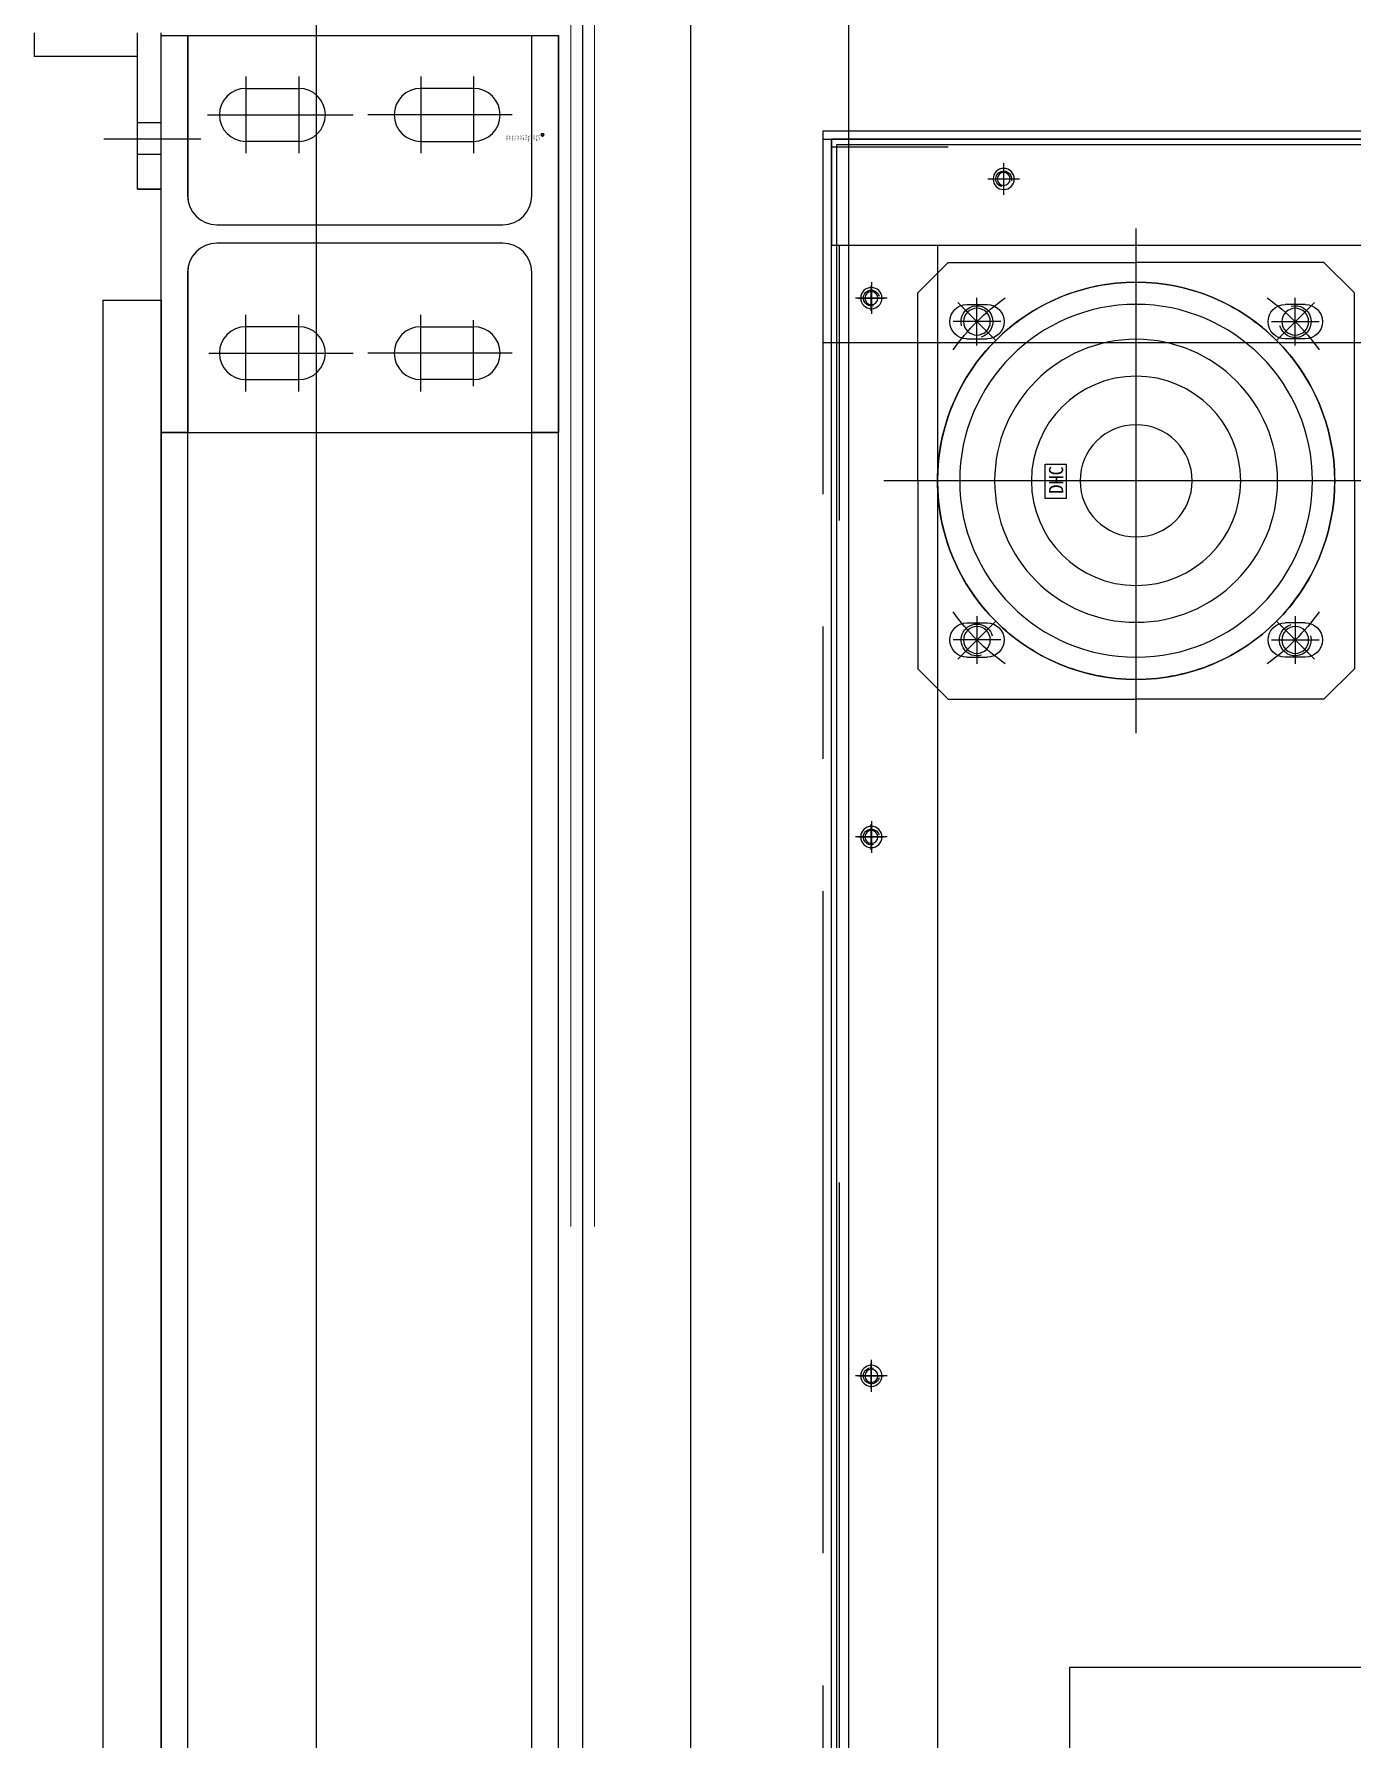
# Model space of a CAD drawing. Header units: millimetres. Extents: x 10462777 to 22643323, y 453826 to 1389191.
# Drawn here: x 11322670 to 11323167, y 601193 to 601837 of the extents above; entities that cross this region are included whole.
import ezdxf
from ezdxf.enums import TextEntityAlignment as Align

# ---------------------------------------------------------------- set-up
doc = ezdxf.new("R2010")
doc.units = ezdxf.units.MM
doc.header["$LTSCALE"] = 200
doc.header["$MEASUREMENT"] = 0
doc.linetypes.add('CENTER', pattern=[2, 1.25, -0.25, 0.25, -0.25])
doc.linetypes.add('HIDDEN', pattern=[3.75, 2.5, -1.25])
doc.layers.get('0').update_dxf_attribs({"linetype": 'CONTINUOUS'})
for name, color, linetype in [('1 Center', 1, 'CENTER'), ('3 Hidden', 3, 'HIDDEN'), ('7', 7, 'CONTINUOUS'), ('BOM', 6, 'CONTINUOUS'), ('C', 1, 'CENTER'), ('CENTER', 1, 'CONTINUOUS'), ('THIN', 3, 'CONTINUOUS')]:
    doc.layers.add(name, color=color, linetype=linetype)
doc.layers.add('AM_3', color=6, linetype='HIDDEN', lineweight=15)
doc.styles.get("Standard").update_dxf_attribs({"font": 'SYMBOL'})

# ---------------------------------------------------------------- blocks, each defined once
blk = doc.blocks.new('A$C589C101D')
at = {"layer": '7', "color": 3}
for p, q in [((1767.5, 1251), (304.5, 1251)), ((1767.5, 1050), (103.5, 1050))]:
    blk.add_line(p, q, dxfattribs=at)
at = {"layer": 'AM_3', "color": 7, "linetype": 'HIDDEN'}
for p, q in [((1767.5, 1155), (208.5, 1155)), ((1767.5, 1146), (199.5, 1146))]:
    blk.add_line(p, q, dxfattribs=at)
at = {"layer": 'CENTER'}
blk.add_line((304, 1150.5), (1977, 1150.5), dxfattribs=at)
blk = doc.blocks.new('A$C58A3008E')
at = {"layer": 'C', "color": 4, "ltscale": 2.2}
for p, q in [((65, -270), (65, -157)), ((-65, -270), (65, -270))]:
    blk.add_line(p, q, dxfattribs=at)
blk = doc.blocks.new('A$C4DD64780')
at = {"color": 6}
for p, q in [((-82.5, -24.33), (-70.95, -12.78)), ((0, -12.78), (-70.95, -12.78)), ((0, -12.78), (70.95, -12.78)), ((82.5, -24.33), (70.95, -12.78)), ((-82.5, -24.33), (-82.5, -95.28)), ((82.5, -24.33), (82.5, -95.28)), ((-66.59, -31.38), (-66.59, -38.98)), ((-53.62, -31.38), (-53.62, -38.98)), ((53.62, -31.38), (53.62, -38.98)), ((66.59, -31.38), (66.59, -38.98)), ((-82.5, -166.23), (-82.5, -95.28)), ((82.5, -166.23), (82.5, -95.28)), ((-66.59, -159.19), (-66.59, -151.59)), ((-53.62, -159.19), (-53.62, -151.59)), ((53.62, -159.19), (53.62, -151.59)), ((66.59, -159.19), (66.59, -151.59)), ((-82.5, -166.23), (-70.95, -177.78)), ((82.5, -166.23), (70.95, -177.78)), ((0, -177.78), (-70.95, -177.78)), ((0, -177.78), (70.95, -177.78))]:
    blk.add_line(p, q, dxfattribs=at)
at = {"color": 6, "ltscale": 6}
for p, q in [((-52.83, -42.45), (-67.38, -27.91)), ((52.83, -42.45), (67.38, -27.91)), ((-52.83, -148.12), (-67.38, -162.66)), ((52.83, -148.12), (67.38, -162.66))]:
    blk.add_line(p, q, dxfattribs=at)
at = {"color": 6}
blk.add_lwpolyline([(-6.69, -129.61), (6.33, -129.61), (6.33, -121.67), (-6.69, -121.67)], close=True, dxfattribs=at)
for radius in [66.62, 53.44, 39.53, 21.17]:
    blk.add_circle((0, -95.28), radius, dxfattribs=at)
for centre, start, end in [((-60.1, -31.38), 0, 180), ((60.1, -31.38), 0, 180), ((-60.1, -38.98), 180, 0), ((60.1, -38.98), 180, 0), ((-60.1, -151.59), 0, 180), ((60.1, -151.59), 0, 180), ((-60.1, -159.19), 180, 0), ((60.1, -159.19), 180, 0)]:
    blk.add_arc(centre, 6.48, start, end, dxfattribs=at)
at = {"color": 6, "ltscale": 6}
for start, end in [(125.60243, 144.39757), (35.60243, 54.39757), (215.60243, 234.39757), (305.60243, 324.39757)]:
    blk.add_arc((0, -95.28), 85, start, end, dxfattribs=at)
at = {"layer": '1 Center', "color": 6, "linetype": 'CENTER', "ltscale": 6}
for p, q in [((0, 0), (0, -190.57)), ((-95.28, -95.28), (95.28, -95.28))]:
    blk.add_line(p, q, dxfattribs=at)
at = {"color": 6, "insert": (-4.88, -122.82), "char_height": 5.3625, "width": 50.3108, "attachment_point": 1}
blk.add_mtext('\\f굴림체|b0|i0|c129|p49;DHC', dxfattribs=at)
blk = doc.blocks.new('A$C5FEA5793')
at = {"color": 6}
for p, q in [((947.6, -400), (947.6, 390)), ((17.6, -400), (947.6, -400))]:
    blk.add_line(p, q, dxfattribs=at)
for centre, radius in [((820.6, -287), 75), ((934.6, -337), 4), ((482.6, -387), 4), ((686.1, -387), 4), ((889.6, -387), 4)]:
    blk.add_circle(centre, radius, dxfattribs=at)
for centre in [(760.49, -226.9), (880.7, -226.9), (760.49, -347.11), (880.7, -347.11)]:
    blk.add_circle(centre, 5.05)
at = {"layer": 'CENTER'}
for p, q in [((760.49, -235.9), (760.49, -217.9)), ((880.7, -235.9), (880.7, -217.9)), ((769.49, -226.9), (751.49, -226.9)), ((871.7, -226.9), (889.7, -226.9)), ((934.6, -341.8), (934.6, -332.2)), ((760.49, -338.11), (760.49, -356.11)), ((880.7, -338.11), (880.7, -356.11)), ((929.8, -337), (939.4, -337)), ((769.49, -347.11), (751.49, -347.11)), ((871.7, -347.11), (889.7, -347.11)), ((482.6, -391.8), (482.6, -382.2)), ((686.1, -391.8), (686.1, -382.2)), ((889.6, -391.8), (889.6, -382.2)), ((477.8, -387), (487.4, -387)), ((681.3, -387), (690.9, -387)), ((884.8, -387), (894.4, -387))]:
    blk.add_line(p, q, dxfattribs=at)
at = {"layer": 'THIN'}
for centre, start, end in [((760.49, -226.9), 75, 345), ((880.7, -226.9), 345, 255), ((880.7, -347.11), 255, 165), ((760.49, -347.11), 165, 75)]:
    blk.add_arc(centre, 6, start, end, dxfattribs=at)
blk = doc.blocks.new('A$C1C00764F')
for points in [[(427, -1088.77), (427, -294.77), (467, -294.77), (467, -1088.77)], [(427, -1048.77), (-427, -1048.77), (-427, -1088.77), (427, -1088.77)]]:
    blk.add_lwpolyline(points, close=True)
for centre in [(452, -1023.77), (452, -1023.77), (0, -1073.77), (203.5, -1073.77), (407, -1073.77)]:
    blk.add_circle(centre, 2.46)
at = {"layer": '3 Hidden'}
for p, q in [((464, -294.77), (464, -1088.77)), ((-427, -1085.77), (427, -1085.77))]:
    blk.add_line(p, q, dxfattribs=at)
at = {"layer": 'CENTER'}
for p, q in [((452, -1029.77), (452, -1017.77)), ((452, -1029.77), (452, -1017.77)), ((446, -1023.77), (458, -1023.77)), ((446, -1023.77), (458, -1023.77)), ((0, -1067.77), (0, -1079.77)), ((203.5, -1067.77), (203.5, -1079.77)), ((407, -1067.77), (407, -1079.77)), ((-6, -1073.77), (6, -1073.77)), ((209.5, -1073.77), (197.5, -1073.77)), ((413, -1073.77), (401, -1073.77))]:
    blk.add_line(p, q, dxfattribs=at)
at = {"layer": 'THIN'}
for centre, start, end in [((452, -1023.77), 195, 105), ((452, -1023.77), 195, 105), ((0, -1073.77), 105, 15), ((203.5, -1073.77), 165, 75), ((407, -1073.77), 165, 75)]:
    blk.add_arc(centre, 3, start, end, dxfattribs=at)
blk = doc.blocks.new('A$C6E2B117E')
at = {"color": 73}
for p, q in [((390.2, -1507.87), (390.2, -707.47)), ((467, -1507.87), (467, -707.47)), ((470.2, -1507.87), (470.2, -707.47)), ((390.2, -1507.87), (470.2, -1507.87))]:
    blk.add_line(p, q, dxfattribs=at)
blk = doc.blocks.new('A$C2F8A48B9')
at = {"color": 73}
for p, q in [((0, 0), (0, 800.4)), ((-934, 3.2), (0, 3.2)), ((-934, 0), (0, 0))]:
    blk.add_line(p, q, dxfattribs=at)
blk = doc.blocks.new('A$C259362EE')
for name, p in [('A$C6E2B117E', (0, 1107.67)), ('A$C2F8A48B9', (467, -400.2))]:
    blk.add_blockref(name, p)
blk = doc.blocks.new('MCLBM1')
at = {"layer": 'BOM', "color": 0}
blk.add_circle((0, 0), 0.5, dxfattribs=at)
at = {"flags": 10}
blk.add_attdef('BM', text='', height=0.5, dxfattribs=at).set_placement((0, 0), align=Align.MIDDLE)
at = {"flags": 9}
for tag, p in [('WEIGHT', (0, -6)), ('SPEC', (0, -3)), ('NAME', (0, -1)), ('ENAME', (0, -2)), ('MATERIAL', (0, -4)), ('REMARK', (0, -5)), ('USER1', (0, -8)), ('USER2', (0, -9)), ('USER3', (0, -10)), ('USER4', (0, -11)), ('USER5', (0, -12)), ('USER6', (0, -13)), ('PRICE', (0, -7))]:
    blk.add_attdef(tag, p, '', height=0.5, dxfattribs=at)

msp = doc.modelspace()

# ---------------------------------------------------------------- linework, layer by layer
at = {"color": 191}
msp.add_line((11322917.64631, 600856.15454), (11322917.64631, 602286.15454), dxfattribs=at)
for p, q in [((11322669.64659, 601837.15563), (11322669.64659, 601828.15563)), ((11322708.64659, 601778.15563), (11322708.64659, 601837.15563)), ((11322717.64631, 601761.15454), (11322717.64631, 601836.15454)), ((11322717.64631, 601836.15454), (11322727.64631, 601836.15454)), ((11322717.64659, 601778.15563), (11322717.64659, 601837.15563)), ((11322727.64631, 601836.15454), (11322727.64631, 601775.65454)), ((11322727.64643, 601836.15454), (11322767.08299, 601836.15498)), ((11322857.64631, 601775.65454), (11322857.64631, 601836.15454)), ((11322857.64631, 601836.15454), (11322867.64631, 601836.15454)), ((11322867.64631, 601836.15454), (11322867.64631, 601761.15454)), ((11322867.64643, 601686.1555), (11322867.64643, 601836.1555)), ((11322867.64643, 601686.1555), (11322867.64643, 601836.1555)), ((11322708.64659, 601828.15563), (11322669.64659, 601828.15563)), ((11322708.64659, 601778.15563), (11322717.64659, 601778.15563)), ((11322708.64659, 601778.15563), (11322717.64659, 601778.15563)), ((11322738.64631, 601764.65454), (11322846.64631, 601764.65454)), ((11322717.64631, 601686.15454), (11322717.64631, 601761.15454)), ((11322846.64631, 601757.65454), (11322738.64631, 601757.65454)), ((11322867.64631, 601761.15454), (11322867.64631, 601686.15454)), ((11322727.64631, 601746.65454), (11322727.64631, 601686.15454)), ((11322857.64631, 601686.15454), (11322857.64631, 601746.65454)), ((11322727.64631, 601686.15454), (11322717.64631, 601686.15454)), ((11322867.64631, 601686.15454), (11322857.64631, 601686.15454))]:
    msp.add_line(p, q)
at = {"color": 3}
for p, q in [((11322717.64643, 601836.15498), (11322867.64643, 601836.15498)), ((11322717.64631, 600856.15454), (11322717.64643, 601686.1555)), ((11322717.64643, 601686.1555), (11322867.64643, 601686.1555)), ((11322727.64651, 601006.15502), (11322727.64651, 601686.15502)), ((11322857.64623, 601006.15502), (11322857.64623, 601686.15502)), ((11322867.64631, 600856.15454), (11322867.64631, 601686.15454))]:
    msp.add_line(p, q, dxfattribs=at)
at = {"color": 4}
for p, q in [((11322749.64598, 601816.15453), (11322769.64598, 601816.15453)), ((11322835.64655, 601816.15454), (11322815.64655, 601816.15454)), ((11322769.64598, 601796.15453), (11322749.64598, 601796.15453)), ((11322815.64655, 601796.15454), (11322835.64655, 601796.15454)), ((11322769.64642, 601726.15329), (11322749.64642, 601726.15303)), ((11322815.64611, 601726.15329), (11322835.64611, 601726.15304)), ((11322749.64668, 601706.15303), (11322769.64668, 601706.15329)), ((11322835.64585, 601706.15304), (11322815.64585, 601706.15329))]:
    msp.add_line(p, q, dxfattribs=at)
at = {"color": 241}
for p, q in [((11322695.64631, 601736.15454), (11322695.64631, 600736.15454)), ((11322695.64631, 601736.15454), (11322717.64631, 601736.15454)), ((11322717.64631, 601736.15454), (11322717.64631, 600736.15454))]:
    msp.add_line(p, q, dxfattribs=at)
for points in [[(11322717.64643, 601761.1555), (11322717.64643, 601836.1555), (11322727.64643, 601836.1555), (11322727.64643, 601775.6555, 0.414213562), (11322738.64643, 601764.6555), (11322846.64643, 601764.6555, 0.414213562), (11322857.64643, 601775.6555), (11322857.64643, 601836.1555), (11322867.64643, 601836.1555), (11322867.64643, 601761.1555)], [(11322867.64643, 601761.1555), (11322867.64643, 601686.1555), (11322857.64643, 601686.1555), (11322857.64643, 601746.6555, 0.414213562), (11322846.64643, 601757.6555), (11322738.64643, 601757.6555, 0.414213562), (11322727.64643, 601746.6555), (11322727.64643, 601686.1555), (11322717.64643, 601686.1555), (11322717.64643, 601761.1555)]]:
    msp.add_lwpolyline(points, format="xyb")
msp.add_lwpolyline([(11322717.64659, 601778.15563), (11322717.64659, 601778.15563), (11322708.64659, 601778.15563), (11322708.64659, 601778.15563)], close=True)
at = {"color": 4}
for centre, start, end in [((11322749.64598, 601806.15453), 90, 270), ((11322769.64598, 601806.15453), 270, 90), ((11322815.64655, 601806.15454), 90, 270), ((11322835.64655, 601806.15454), 270, 90), ((11322749.64655, 601716.15303), 90.00073264, 270.00073264), ((11322769.64655, 601716.15329), 270.00073264, 90.00073264), ((11322815.64598, 601716.15329), 89.99926736, 269.99926736), ((11322835.64598, 601716.15304), 269.99926736, 89.99926736)]:
    msp.add_arc(centre, 10, start, end, dxfattribs=at)
for centre, start, end in [((11322738.64631, 601775.65454), 180, 270), ((11322846.64631, 601775.65454), 270, 0), ((11322738.64631, 601746.65454), 90, 180), ((11322846.64631, 601746.65454), 0, 90)]:
    msp.add_arc(centre, 11, start, end)
at = {"layer": '3 Hidden', "color": 7, "linetype": 'HIDDEN'}
for p, q in [((11322717.64659, 601803.15563), (11322708.64659, 601803.15563)), ((11322717.64659, 601791.15563), (11322708.64659, 601791.15563))]:
    msp.add_line(p, q, dxfattribs=at)
at = {"layer": '3 Hidden', "color": 6}
msp.add_circle((11323085.84451, 601667.95337), 75, dxfattribs=at)
at = {"layer": 'BOM', "color": 0}
msp.add_circle((11322861.64631, 601798.65454), 0.5, dxfattribs=at)
at = {"layer": 'CENTER', "ltscale": 0.5}
for p, q in [((11322749.64598, 601820.65453), (11322749.64598, 601791.65453)), ((11322769.64598, 601820.65453), (11322769.64598, 601791.65453)), ((11322815.64655, 601820.65454), (11322815.64655, 601791.65454)), ((11322835.64655, 601820.65454), (11322835.64655, 601791.65454)), ((11322749.64598, 601818.65453), (11322749.64598, 601793.65453)), ((11322835.64655, 601818.65454), (11322835.64655, 601793.65454)), ((11322735.14598, 601806.15453), (11322764.14598, 601806.15453)), ((11322737.14598, 601806.15453), (11322762.14598, 601806.15453)), ((11322745.14598, 601806.15453), (11322774.14598, 601806.15453)), ((11322747.14598, 601806.15453), (11322772.14598, 601806.15453)), ((11322761.14643, 601806.15454), (11322790.14643, 601806.15454)), ((11322763.14643, 601806.15454), (11322788.14643, 601806.15454)), ((11322824.64655, 601806.15454), (11322795.64655, 601806.15454)), ((11322822.64655, 601806.15454), (11322797.64655, 601806.15454)), ((11322840.14655, 601806.15454), (11322811.14655, 601806.15454)), ((11322838.14655, 601806.15454), (11322813.14655, 601806.15454)), ((11322850.14655, 601806.15454), (11322821.14655, 601806.15454)), ((11322848.14655, 601806.15454), (11322823.14655, 601806.15454)), ((11322749.64674, 601701.65303), (11322749.64637, 601730.65303)), ((11322769.64674, 601701.65329), (11322769.64637, 601730.65329)), ((11322815.64579, 601701.65329), (11322815.64616, 601730.65329)), ((11322749.64671, 601703.65303), (11322749.64639, 601728.65303)), ((11322835.64582, 601703.65304), (11322835.64614, 601728.65304)), ((11322735.647, 601716.15285), (11322764.647, 601716.15322)), ((11322737.14655, 601716.15287), (11322762.14655, 601716.15319)), ((11322745.14655, 601716.15297), (11322774.14655, 601716.15334)), ((11322747.14655, 601716.153), (11322772.14655, 601716.15332)), ((11322761.147, 601716.15318), (11322790.147, 601716.15355)), ((11322763.147, 601716.1532), (11322788.147, 601716.15352)), ((11322824.64598, 601716.15318), (11322795.64598, 601716.15355)), ((11322822.64598, 601716.1532), (11322797.64598, 601716.15352)), ((11322840.14598, 601716.15298), (11322811.14598, 601716.15335)), ((11322838.14598, 601716.153), (11322813.14598, 601716.15332)), ((11322850.14598, 601716.15285), (11322821.14598, 601716.15322)), ((11322848.14598, 601716.15288), (11322823.14598, 601716.1532))]:
    msp.add_line(p, q, dxfattribs=at)
at = {"layer": 'CENTER'}
for p, q in [((11322867.64594, 601798.15501), (11322867.64594, 601814.15501)), ((11322695.96643, 601797.15563), (11322732.66093, 601797.15563)), ((11322867.64606, 601708.15503), (11322867.64606, 601724.15503))]:
    msp.add_line(p, q, dxfattribs=at)

# ---------------------------------------------------------------- block references
at = {"extrusion": (0, 0, -1), "zscale": -1, "rotation": 89.99999999999999}
for name, p in [('A$C1C00764F', (-11324059.61809, 601329.95518)), ('A$C5FEA5793', (-11323372.84631, 600847.35605)), ('A$C4DD64780', (-11323181.1285, 601667.95337)), ('A$C58A3008E', (-11323330.84631, 601154.95518))]:
    msp.add_blockref(name, p, dxfattribs=at)
at = {"layer": '1 Center', "extrusion": (0, 0, -1), "zscale": -1, "rotation": 89.99999999999999}
msp.add_blockref('A$C259362EE', (-11323367.84618, 601329.95518), dxfattribs=at)
at = {"layer": '7', "xscale": -1, "rotation": 90}
msp.add_blockref('A$C589C101D', (11324027.32523, 602403.88489), dxfattribs=at)
at = {"layer": 'BOM', "xscale": -1, "rotation": 270}
msp.add_blockref('MCLBM1', (11322861.64643, 601798.6555), dxfattribs=at)

# ---------------------------------------------------------------- texts
at = {"text_generation_flag": 4, "flags": 9}
for tag, p in [('USER6', (11322848.64631, 601798.65454)), ('USER5', (11322849.64631, 601798.65454)), ('USER4', (11322850.64631, 601798.65454)), ('USER3', (11322851.64631, 601798.65454)), ('USER2', (11322852.64631, 601798.65454)), ('USER1', (11322853.64631, 601798.65454)), ('PRICE', (11322854.64631, 601798.65454)), ('WEIGHT', (11322855.64631, 601798.65454)), ('REMARK', (11322856.64631, 601798.65454)), ('MATERIAL', (11322857.64631, 601798.65454)), ('SPEC', (11322858.64631, 601798.65454)), ('ENAME', (11322859.64631, 601798.65454)), ('NAME', (11322860.64631, 601798.65454))]:
    msp.add_attdef(tag, p, '', height=0.5, rotation=270, dxfattribs=at)
at = {"text_generation_flag": 4, "flags": 10}
msp.add_attdef('BM', text='BM', height=0.5, rotation=270, dxfattribs=at).set_placement((11322861.64631, 601798.65454), align=Align.MIDDLE)

doc.saveas('drawing.dxf')
